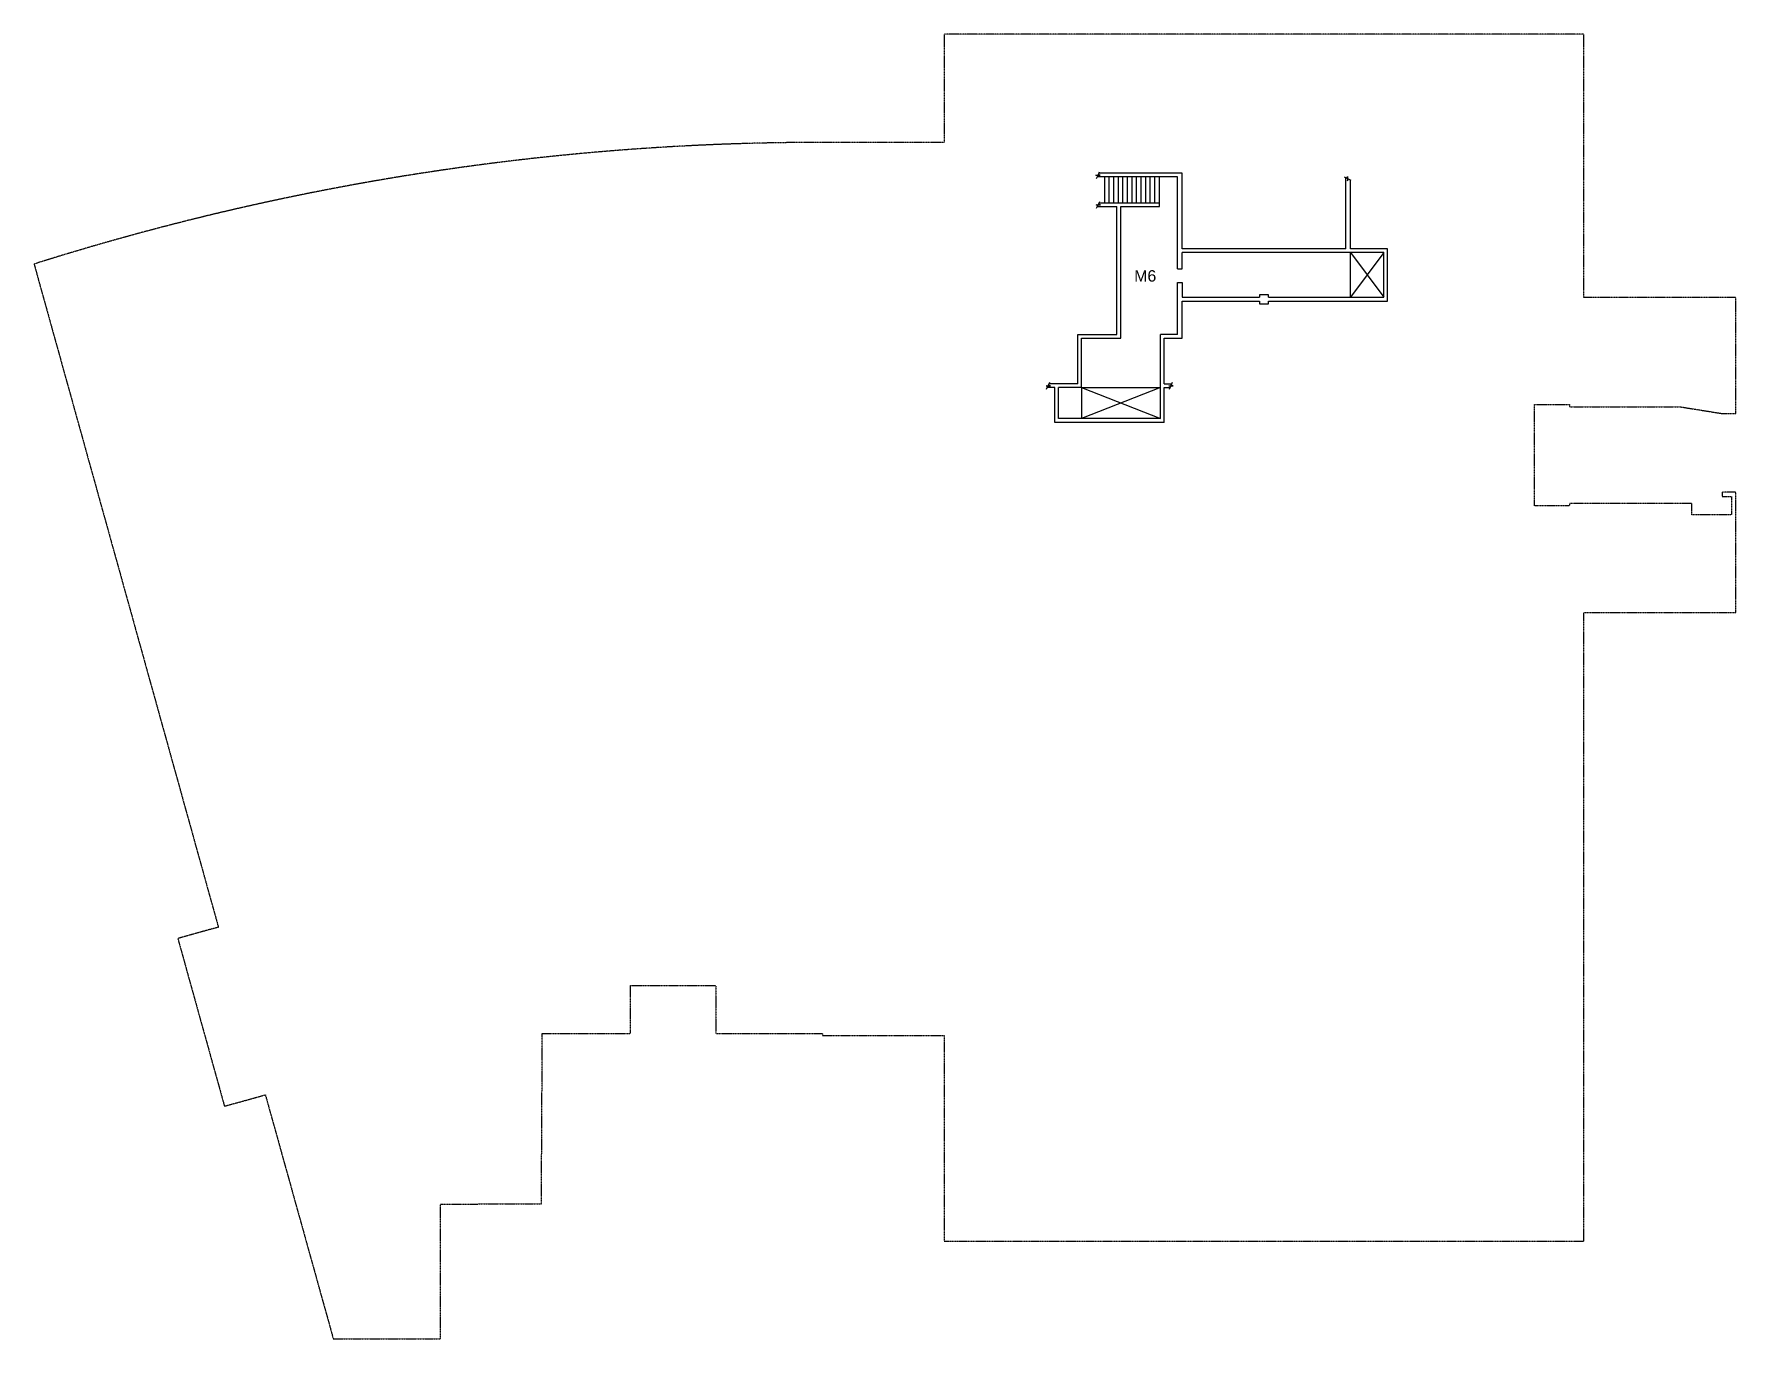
# Model space of a CAD drawing. Header units: inches. Extents: x 9 to 4499, y 3 to 3445.
import ezdxf

# ---------------------------------------------------------------- set-up
doc = ezdxf.new("R2010")
doc.units = ezdxf.units.IN
doc.header["$MEASUREMENT"] = 0
doc.linetypes.add('SCOT', pattern=[0.15, 0.1, -0.05])
for name, color, linetype in [('A-FLOR-STRS', 4, 'Continuous'), ('A-FLOR-TEXT', 7, 'Continuous'), ('A-ROOF-OTLN', 6, 'Continuous'), ('A-WALL', 5, 'Continuous'), ('M-EQPM-EVTR', 4, 'Continuous')]:
    doc.layers.add(name, color=color, linetype=linetype)
doc.styles.add('ROMANS', font='arial.ttf', dxfattribs={"width": 0.9})

msp = doc.modelspace()

# ---------------------------------------------------------------- linework, layer by layer
at = {"layer": 'A-FLOR-STRS'}
for p, q in [((2833.8, 3000.3), (2833.8, 3068.3)), ((2845.8, 3000.3), (2845.8, 3068.3)), ((2857.8, 3000.3), (2857.8, 3068.3)), ((2869.8, 3000.3), (2869.8, 3068.3)), ((2881.8, 3000.3), (2881.8, 3068.3)), ((2893.8, 3000.3), (2893.8, 3068.3)), ((2905.8, 3000.3), (2905.8, 3068.3)), ((2917.8, 3000.3), (2917.8, 3068.3)), ((2929.8, 3000.3), (2929.8, 3068.3)), ((2941.8, 3000.3), (2941.8, 3068.3)), ((2953.8, 3000.3), (2953.8, 3068.3)), ((2965.8, 3000.3), (2965.8, 3068.3)), ((2977.8, 3000.3), (2977.8, 3068.3))]:
    msp.add_line(p, q, dxfattribs=at)
at = {"layer": 'A-ROOF-OTLN', "linetype": 'SCOT'}
msp.add_lwpolyline([(4498.6, 2750), (4097.8, 2750), (4097.8, 3445.3), (2409.8, 3445.3), (2409.8, 3159.4), (2083.8, 3159.3, 0.07666), (9.5, 2838.4), (495.7, 1088.9), (388.7, 1059.2), (511.7, 616.7), (619.6, 646.7), (798.9, 2.6), (1081.8, 2.8), (1081.8, 358.6), (1347.8, 358.8), (1350.2, 808.8), (1582.8, 808.8), (1582.8, 934.8), (1807.8, 934.8), (1807.8, 808.8), (2089.3, 808.8), (2089.3, 802.8), (2409.8, 802.8), (2409.8, 260.8), (4097.8, 260.8), (4097.8, 1919), (4498.8, 1919), (4498.8, 2236.8), (4462.8, 2236.8), (4462.8, 2224.8), (4486.7, 2224.8), (4486.7, 2177), (4382.7, 2177), (4382.7, 2206.8), (4059.8, 2206.8), (4059.8, 2200.8), (3967.8, 2200.8), (3967.8, 2467.5), (4059.8, 2467.5), (4059.8, 2461.8), (4351.8, 2461.8), (4462.6, 2444), (4498.6, 2444)], format="xyb", close=True, dxfattribs=at)
at = {"layer": 'A-WALL'}
for p, q in [((3025.8, 3068.3), (2814, 3068.3)), ((3037.8, 3078.3), (2818.8, 3078.3)), ((3025.8, 2826.1), (3025.8, 3068.3)), ((3037.8, 2878.8), (3037.8, 3078.3)), ((3469.8, 2878.8), (3469.8, 3065.9)), ((3481.8, 2878.8), (3481.8, 3060.3)), ((2814.3, 2990.3), (2865.8, 2990.3)), ((2818.9, 3000.3), (2977.8, 3000.3)), ((2865.8, 2652.8), (2865.8, 2990.3)), ((2875.8, 2642.8), (2875.8, 2990.3)), ((2875.8, 2990.3), (2977.8, 2990.3)), ((2977.8, 2990.3), (2977.8, 3000.3)), ((3469.8, 2878.8), (3037.8, 2878.8)), ((3579.8, 2878.8), (3481.8, 2878.8)), ((3579.8, 2740.8), (3579.8, 2878.8)), ((3569.8, 2868.8), (3037.8, 2868.8)), ((3037.8, 2826.1), (3037.8, 2868.8)), ((3569.8, 2750.8), (3569.8, 2868.8)), ((3025.8, 2826.1), (3037.8, 2826.1)), ((3025.8, 2652.8), (3025.8, 2790.1)), ((3025.8, 2790.1), (3037.8, 2790.1)), ((3037.8, 2790.1), (3037.8, 2750.8)), ((3037.8, 2750.8), (3241.8, 2750.8)), ((3037.8, 2642.8), (3037.8, 2740.8)), ((3037.8, 2740.8), (3241.8, 2740.8)), ((3265.8, 2750.8), (3569.8, 2750.8)), ((3265.8, 2740.8), (3526.8, 2740.8)), ((3526.8, 2740.8), (3579.8, 2740.8)), ((2762.8, 2652.8), (2865.8, 2652.8)), ((2980.8, 2430.8), (2980.8, 2652.8)), ((3025.8, 2652.8), (2980.8, 2652.8)), ((2772.8, 2642.8), (2875.8, 2642.8)), ((2990.8, 2642.8), (3037.8, 2642.8)), ((2990.8, 2522.8), (2990.8, 2642.8)), ((2762.8, 2522.8), (2687, 2522.8)), ((2990.8, 2522.8), (3010.9, 2522.8)), ((2701.8, 2512.8), (2682.4, 2512.8)), ((2701.8, 2420.8), (2701.8, 2512.8)), ((2772.8, 2512.8), (2711.8, 2512.8)), ((2711.8, 2430.8), (2711.8, 2512.8)), ((2990.8, 2420.8), (2990.8, 2512.8)), ((2990.8, 2512.8), (3006.3, 2512.8)), ((2980.8, 2430.8), (2711.8, 2430.8)), ((2990.8, 2420.8), (2701.8, 2420.8))]:
    msp.add_line(p, q, dxfattribs=at)
for points in [[(2811.8, 3063.8), (2815.4, 3071.3), (2810.5, 3072.7), (2822, 3072.7), (2816.9, 3074.5), (2820.2, 3081.8)], [(3465, 3068.3), (3472.5, 3064.6), (3473.9, 3069.5), (3473.9, 3058.1), (3475.7, 3063.1), (3482.9, 3059.9)], [(2812, 2985.8), (2815.6, 2993.3), (2810.8, 2994.8), (2822.2, 2994.8), (2817.2, 2996.6), (2820.4, 3003.8)], [(3265.8, 2750.8), (3265.8, 2757.6), (3241.8, 2757.6), (3241.8, 2750.8)], [(3241.8, 2740.8), (3241.8, 2733.6), (3265.8, 2733.6), (3265.8, 2740.8)], [(2762.8, 2522.8), (2762.8, 2652.8)], [(2772.8, 2512.8), (2772.8, 2642.8)], [(2680.1, 2508.4), (2683.8, 2515.9), (2678.9, 2517.4), (2690.3, 2517.4), (2685.3, 2519.2), (2688.5, 2526.4)], [(3004.2, 2508.5), (3007.8, 2516), (3002.9, 2517.4), (3014.3, 2517.4), (3009.3, 2519.3), (3012.5, 2526.5)]]:
    msp.add_lwpolyline(points, dxfattribs=at)
at = {"layer": 'M-EQPM-EVTR'}
for p, q in [((3481.8, 2868.8), (3569.8, 2750.8)), ((3569.8, 2868.8), (3481.8, 2750.8)), ((3481.8, 2750.8), (3481.8, 2868.8)), ((2772.8, 2512.8), (2980.8, 2430.8)), ((2980.8, 2512.8), (2772.8, 2430.8)), ((2772.8, 2512.8), (2772.8, 2430.8))]:
    msp.add_line(p, q, dxfattribs=at)
msp.add_lwpolyline([(2772.8, 2512.8), (2980.8, 2512.8)], dxfattribs=at)

# ---------------------------------------------------------------- texts
at = {"layer": 'A-FLOR-TEXT', "style": 'ROMANS'}
msp.add_text('M6', height=30, dxfattribs=at).set_placement((2911.5, 2792.2))

doc.saveas('drawing.dxf')
